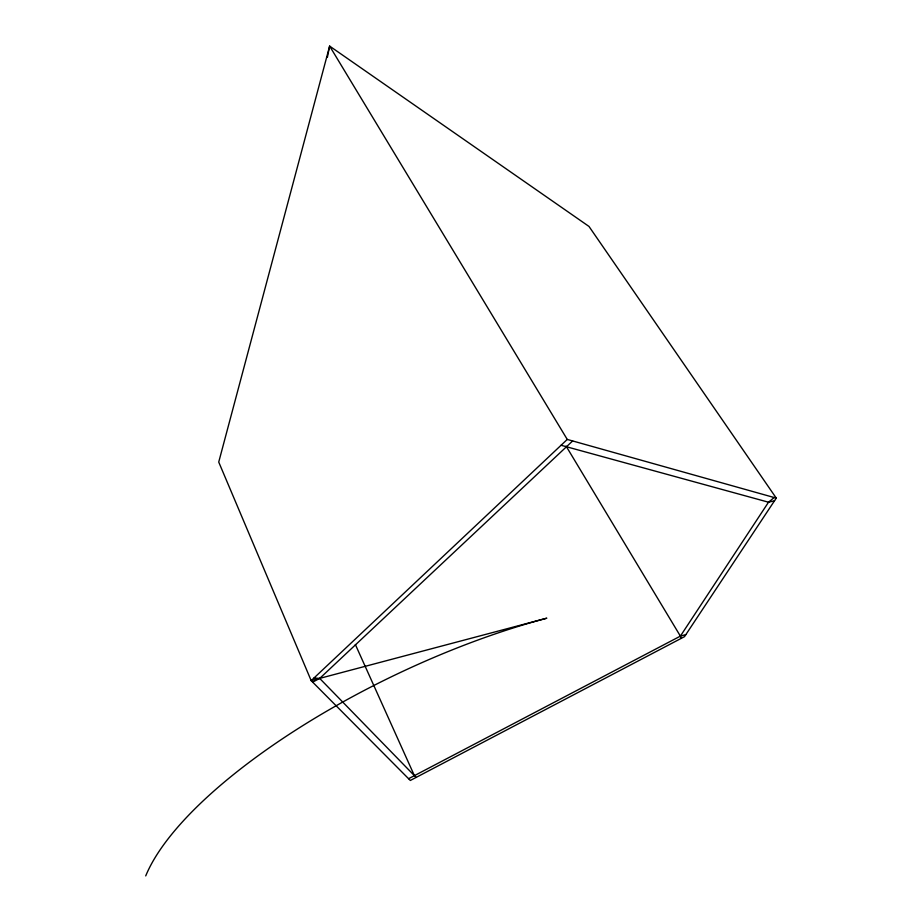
<?xml version="1.0" encoding="UTF-8"?>
<svg xmlns="http://www.w3.org/2000/svg" width="922" height="922" viewBox="0 0 922 922"><rect width="100%" height="100%" fill="white"/><g stroke="black" fill="none" stroke-linecap="round" stroke-linejoin="round"><path stroke-width="1.38" d="M327.368 57.371L329.638 46.1L588.985 226.432L776.278 498.122L684.493 636.664L410.325 780.461L311.187 680.643L218.733 462.072L329.638 46.1L567.26 439.437L776.278 498.122M408.573 778.71L680.39 636.122L768.522 502.213L774.146 497.523M567.26 439.437L311.187 680.643L546.827 618.189A332.9 113.717 -25.6 0 0 145.722 875.9M572.643 440.947L319.704 678.419L312.673 682.142M566.096 446.121L680.39 636.122L685.864 634.601M774.538 500.761L768.522 502.213L561.072 445.268M313.964 678.027L319.704 678.419L416.122 777.419M355.35 644.513L414.393 775.656M680.39 636.122L681.093 638.45"/></g></svg>
